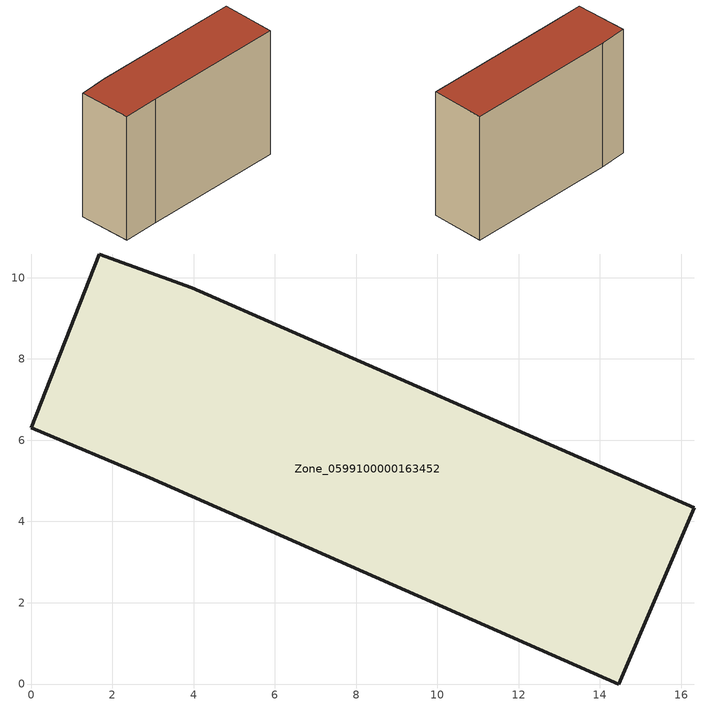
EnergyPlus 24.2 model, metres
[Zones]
Zone_0599100000163452
 floor ground (C_G): 2.92,5.07 0,6.3 1.68,10.58 3.96,9.75 16.33,4.34 14.46,0 z0
 wall outside (C_F): 0,6.3 2.92,5.07 14.46,0 16.33,4.34 3.96,9.75 1.68,10.58 0,6.3 z0:11.67
 roof outside (C_R): 16.33,4.34 3.96,9.75 1.68,10.58 0,6.3 2.92,5.07 14.46,0 z11.67
[BUILDING]
Pand.0599100000163452: North Axis=0; Terrain=City; Loads Convergence Tolerance Value=0.04; Temperature Convergence Tolerance Value=0.4; Solar Distribution=FullExterior; Maximum Number of Warmup Days=25; Minimum Number of Warmup Days=1
[Site:Location]
Rotterdam.The.Hague.AP_ZH_NLD Design_Conditions: Latitude=51.96; Longitude=4.45; Time Zone=1; Elevation=-4.5
[SITE:GROUNDTEMPERATURE:BUILDINGSURFACE]
18, 18, 18, 18, 18, 18, 18, 18, 18, 18, 18, 18
[MATERIAL] Thermal Absorptance=0.9; Solar Absorptance=0.7; Visible Absorptance=0.7
Name | Roughness | Thickness | Conductivity | Density | Specific Heat
G.TI.1946 | MediumSmooth | 0.15 | 1 | 540 | 1210
F.TI.1946 | Rough | 0.3 | 0.857143 | 1920 | 840
R.TI.1946 | MediumRough | 0.2 | 0.1 | 1500 | 1000
[CONSTRUCTION]
C_G: G.TI.1946
C_F: F.TI.1946
C_R: R.TI.1946
[ZONE]
Zone_0599100000163452: Type=1; Multiplier=1; Ceiling Height=Autocalculate; Volume=Autocalculate; Floor Area=autocalculate; Part of Total Floor Area=Yes
[ZONEINFILTRATION:DESIGNFLOWRATE]
Infil_Zone_0599100000163452: Zone or ZoneList or Space or SpaceList=Zone_0599100000163452; Schedule=AlwaysOn; Design Flow Rate Calculation Method=Flow/Area; Flow Rate per Floor Area=0.003; Constant Term Coefficient=1; Temperature Term Coefficient=0; Velocity Term Coefficient=0; Velocity Squared Term Coefficient=0
[HVACTEMPLATE:ZONE:IDEALLOADSAIRSYSTEM]
Zone_0599100000163452: Maximum Heating Supply Air Temperature=50; Minimum Cooling Supply Air Temperature=13; Maximum Heating Supply Air Humidity Ratio=0.0156; Minimum Cooling Supply Air Humidity Ratio=0.0077; Heating Limit=NoLimit; Cooling Limit=NoLimit; Dehumidification Control Type=ConstantSensibleHeatRatio; Cooling Sensible Heat Ratio=0.7; Dehumidification Setpoint=60; Humidification Control Type=None; Humidification Setpoint=30; Outdoor Air Method=None; Outdoor Air Flow Rate per Person=0.00944; Outdoor Air Flow Rate per Zone Floor Area=0; Outdoor Air Flow Rate per Zone=0; Demand Controlled Ventilation Type=None; Outdoor Air Economizer Type=NoEconomizer; Heat Recovery Type=None; Sensible Heat Recovery Effectiveness=0.7; Latent Heat Recovery Effectiveness=0.65
[ZONECONTROL:THERMOSTAT]
ThermostatControl_Zone_0599100000163452: Zone or ZoneList=Zone_0599100000163452; Control Type Schedule=DualSetpointControlType; Control 1=Thermostat_Zone_0599100000163452; Temperature Difference Between Cutout And Setpoint=0
[THERMOSTATSETPOINT:DUALSETPOINT]
Thermostat_Zone_0599100000163452: Heating Setpoint Temperature Schedule=HeatingSetpoint_Zone_0599100000163452; Cooling Setpoint Temperature Schedule=CoolingSetpoint_Zone_0599100000163452
[SCHEDULE:COMPACT]
HeatingSetpoint_Zone_0599100000163452: Through: 12/31, For: AllDays, Until: 24:00, 21
CoolingSetpoint_Zone_0599100000163452: Through: 12/31, For: AllDays, Until: 24:00, 24
DualSetpointControlType: Through: 12/31, For: AllDays, Until: 24:00, 4
AlwaysOn: Through: 12/31, For: AllDays, Until: 24:00, 1
